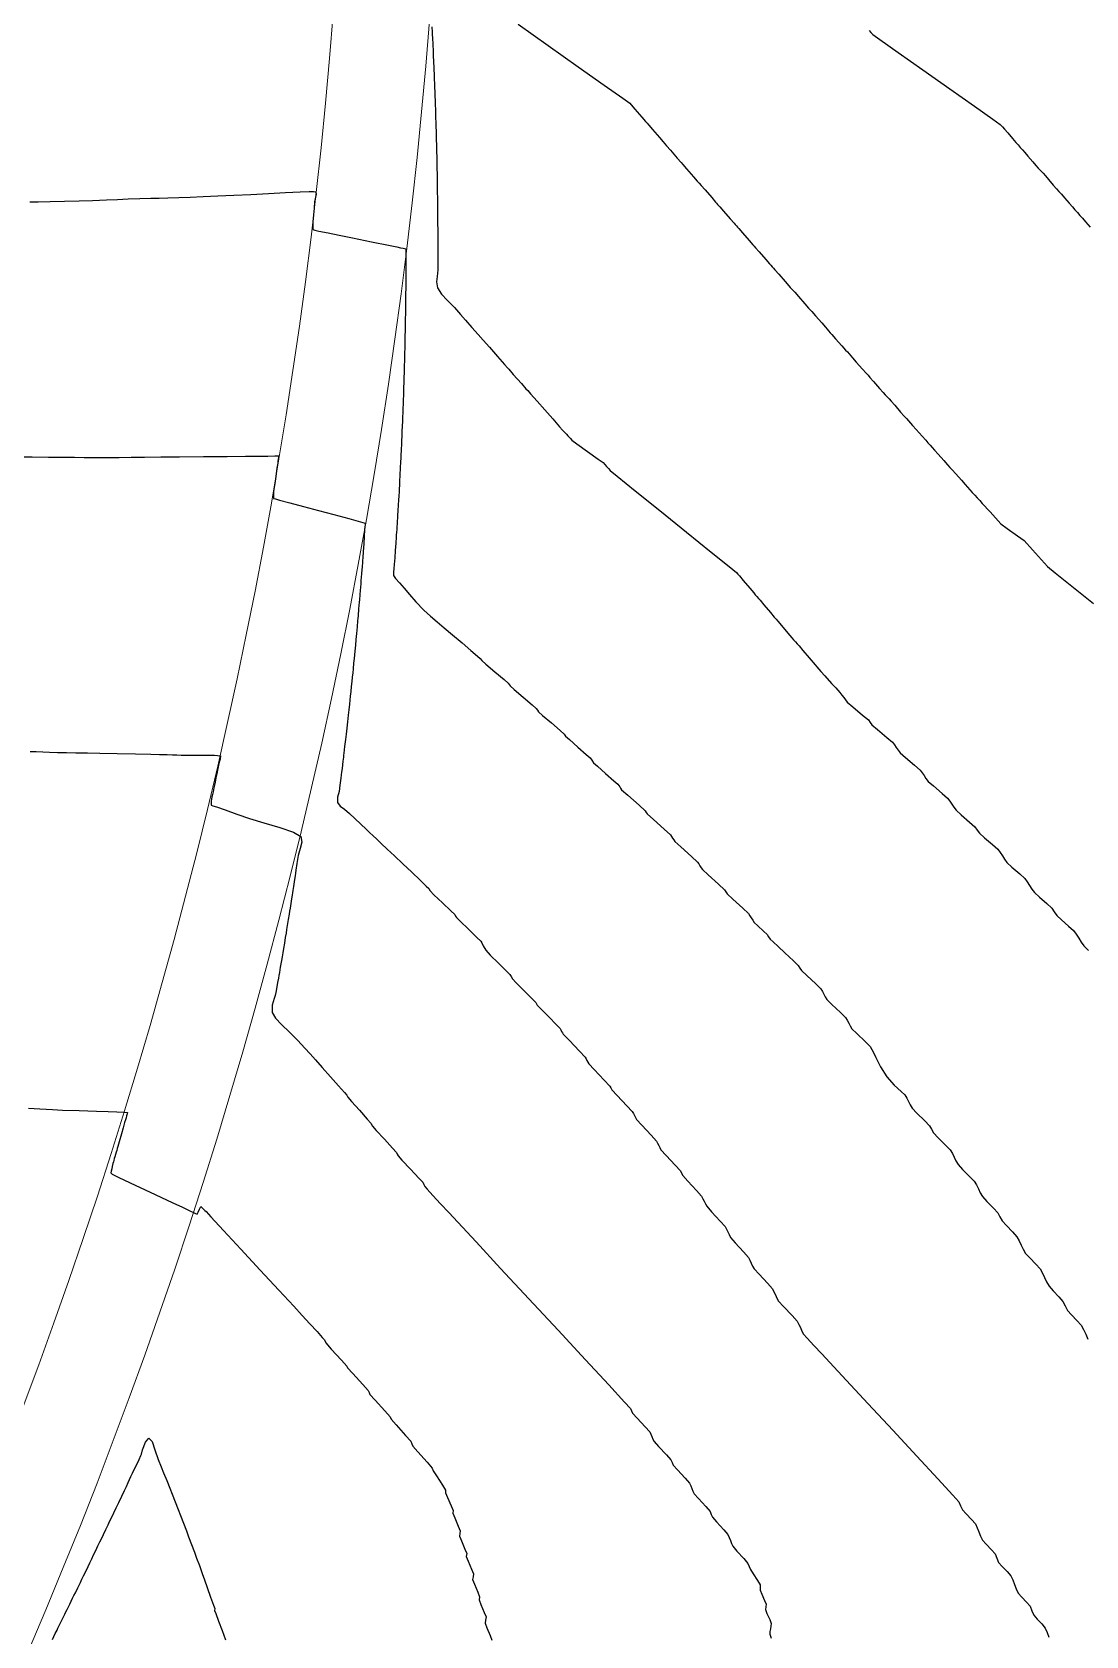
# Model space of a CAD drawing. Header units: millimetres. Extents: x 340454 to 342791, y 6993867 to 6995092.
# Drawn here: x 341738.45 to 341771.26, y 6994492.7 to 6994542.59 of the extents above; entities that cross this region are included whole.
import ezdxf

# ---------------------------------------------------------------- set-up
doc = ezdxf.new("R2010")
doc.units = ezdxf.units.MM
doc.header["$LTSCALE"] = 10
for name, color, linetype in [('T-HM-CURVA_INTERMEDIARIA', 45, 'Continuous'), ('T-HM-CURVA_MESTRA', 20, 'Continuous'), ('URB-Calçadas', 2, 'Continuous'), ('URB-Quadras', 3, 'Continuous')]:
    doc.layers.add(name, color=color, linetype=linetype)

msp = doc.modelspace()

# ---------------------------------------------------------------- linework, layer by layer
at = {"layer": 'T-HM-CURVA_INTERMEDIARIA', "color": 45, "linetype": 'Continuous', "lineweight": -3, "flags": 128}
for points, elevation in [([(341750.898, 6994542.755), (341750.907, 6994542.584), (341750.911, 6994542.505), (341750.916, 6994542.407), (341750.926, 6994542.206), (341750.936, 6994541.995), (341750.939, 6994541.924), (341750.943, 6994541.853), (341750.951, 6994541.674), (341750.959, 6994541.482), (341750.963, 6994541.391), (341750.967, 6994541.3), (341750.973, 6994541.14), (341750.98, 6994540.966), (341750.985, 6994540.856), (341750.989, 6994540.746), (341750.994, 6994540.605), (341751, 6994540.447), (341751.004, 6994540.319), (341751.008, 6994540.191), (341751.013, 6994540.061), (341751.017, 6994539.926), (341751.022, 6994539.774), (341751.026, 6994539.637), (341751.029, 6994539.52), (341751.032, 6994539.403), (341751.037, 6994539.236), (341751.041, 6994539.082), (341751.043, 6994538.98), (341751.045, 6994538.879), (341751.05, 6994538.698), (341751.053, 6994538.527), (341751.055, 6994538.44), (341751.057, 6994538.352), (341751.06, 6994538.158), (341751.064, 6994537.972), (341751.065, 6994537.899), (341751.066, 6994537.825), (341751.069, 6994537.617), (341751.072, 6994537.417), (341751.072, 6994537.356), (341751.073, 6994537.296), (341751.074, 6994537.177), (341751.076, 6994536.975), (341751.077, 6994536.861), (341751.078, 6994536.766), (341751.079, 6994536.643), (341751.08, 6994536.425), (341751.081, 6994536.306), (341751.081, 6994536.235), (341751.081, 6994536.154), (341751.082, 6994535.97), (341751.082, 6994535.75), (341751.082, 6994535.565), (341751.081, 6994535.4), (341751.081, 6994535.194), (341751.061, 6994534.988), (341751.042, 6994534.823), (341751.077, 6994534.638), (341751.196, 6994534.442), (341751.377, 6994534.255), (341751.599, 6994534.025), (341751.792, 6994533.804), (341751.95, 6994533.624), (341752.148, 6994533.401), (341752.342, 6994533.18), (341752.496, 6994533.004), (341752.691, 6994532.784), (341752.944, 6994532.497), (341753.16, 6994532.252), (341753.254, 6994532.146), (341753.297, 6994532.099), (341753.435, 6994531.942), (341753.689, 6994531.655), (341753.828, 6994531.497), (341753.882, 6994531.437), (341753.97, 6994531.338), (341754.172, 6994531.11), (341754.413, 6994530.838), (341754.661, 6994530.557), (341754.877, 6994530.315), (341754.97, 6994530.21), (341755.008, 6994530.167), (341755.047, 6994530.124), (341755.087, 6994530.08), (341755.128, 6994530.035), (341755.17, 6994529.989), (341755.212, 6994529.942), (341755.256, 6994529.894), (341755.409, 6994529.785), (341755.742, 6994529.547), (341756.076, 6994529.309), (341756.23, 6994529.198), (341756.283, 6994529.138), (341756.338, 6994529.077), (341756.394, 6994529.015), (341756.452, 6994528.951), (341756.67, 6994528.775), (341757.23, 6994528.323), (341757.994, 6994527.706), (341758.827, 6994527.033), (341759.593, 6994526.415), (341760.155, 6994525.96), (341760.378, 6994525.779), (341760.425, 6994525.727), (341760.471, 6994525.673), (341760.59, 6994525.532), (341760.796, 6994525.286), (341760.916, 6994525.142), (341760.964, 6994525.086), (341761.014, 6994525.031), (341761.063, 6994524.974), (341761.114, 6994524.916), (341761.233, 6994524.775), (341761.437, 6994524.532), (341761.558, 6994524.389), (341761.611, 6994524.329), (341761.663, 6994524.269), (341761.782, 6994524.129), (341761.983, 6994523.891), (341762.103, 6994523.749), (341762.159, 6994523.685), (341762.215, 6994523.622), (341762.271, 6994523.558), (341762.328, 6994523.493), (341762.447, 6994523.353), (341762.647, 6994523.119), (341762.767, 6994522.977), (341762.827, 6994522.909), (341762.887, 6994522.841), (341762.947, 6994522.772), (341763.009, 6994522.702), (341763.134, 6994522.562), (341763.342, 6994522.33), (341763.469, 6994522.187), (341763.534, 6994522.114), (341763.597, 6994522.041), (341763.661, 6994521.966), (341763.72, 6994521.894), (341763.772, 6994521.82), (341763.826, 6994521.748), (341764.003, 6994521.598), (341764.307, 6994521.345), (341764.486, 6994521.192), (341764.542, 6994521.115), (341764.597, 6994521.038), (341764.769, 6994520.89), (341765.062, 6994520.646), (341765.237, 6994520.496), (341765.297, 6994520.416), (341765.353, 6994520.333), (341765.41, 6994520.249), (341765.472, 6994520.167), (341765.641, 6994520.021), (341765.923, 6994519.783), (341766.095, 6994519.634), (341766.159, 6994519.549), (341766.218, 6994519.459), (341766.279, 6994519.369), (341766.344, 6994519.282), (341766.51, 6994519.137), (341766.782, 6994518.906), (341766.951, 6994518.758), (341767.018, 6994518.667), (341767.081, 6994518.572), (341767.145, 6994518.475), (341767.214, 6994518.382), (341767.377, 6994518.238), (341767.639, 6994518.014), (341767.804, 6994517.867), (341767.873, 6994517.768), (341767.942, 6994517.669), (341768.101, 6994517.528), (341768.352, 6994517.313), (341768.513, 6994517.168), (341768.587, 6994517.067), (341768.656, 6994516.962), (341768.725, 6994516.856), (341768.801, 6994516.752), (341768.956, 6994516.612), (341769.197, 6994516.404), (341769.355, 6994516.26), (341769.433, 6994516.154), (341769.505, 6994516.043), (341769.577, 6994515.93), (341769.657, 6994515.821), (341769.81, 6994515.681), (341770.04, 6994515.482), (341770.195, 6994515.339), (341770.274, 6994515.224), (341770.352, 6994515.109), (341770.501, 6994514.971), (341770.72, 6994514.781), (341770.872, 6994514.64), (341770.956, 6994514.525), (341771.033, 6994514.402), (341771.11, 6994514.28), (341771.197, 6994514.161), (341771.343, 6994514.024)], 701), ([(341753.581, 6994542.831), (341754.517, 6994542.171), (341755.45, 6994541.512), (341756.264, 6994540.939), (341756.839, 6994540.534), (341757.059, 6994540.379), (341757.103, 6994540.33), (341757.22, 6994540.193), (341757.435, 6994539.943), (341757.553, 6994539.806), (341757.601, 6994539.752), (341757.65, 6994539.697), (341757.768, 6994539.561), (341757.982, 6994539.312), (341758.1, 6994539.175), (341758.153, 6994539.116), (341758.207, 6994539.055), (341758.324, 6994538.919), (341758.537, 6994538.672), (341758.655, 6994538.535), (341758.714, 6994538.47), (341758.83, 6994538.336), (341759.041, 6994538.092), (341759.158, 6994537.956), (341759.22, 6994537.887), (341759.284, 6994537.816), (341759.401, 6994537.681), (341759.61, 6994537.439), (341759.727, 6994537.304), (341759.761, 6994537.266), (341759.795, 6994537.228), (341759.83, 6994537.19), (341759.865, 6994537.151), (341759.981, 6994537.017), (341760.189, 6994536.777), (341760.306, 6994536.643), (341760.343, 6994536.602), (341760.38, 6994536.56), (341760.417, 6994536.519), (341760.455, 6994536.477), (341760.571, 6994536.343), (341760.777, 6994536.106), (341760.894, 6994535.971), (341760.934, 6994535.927), (341760.974, 6994535.882), (341761.089, 6994535.75), (341761.293, 6994535.517), (341761.409, 6994535.383), (341761.451, 6994535.336), (341761.493, 6994535.29), (341761.536, 6994535.242), (341761.579, 6994535.194), (341761.694, 6994535.062), (341761.896, 6994534.831), (341762.012, 6994534.698), (341762.057, 6994534.648), (341762.103, 6994534.597), (341762.149, 6994534.547), (341762.195, 6994534.495), (341762.31, 6994534.364), (341762.51, 6994534.135), (341762.626, 6994534.002), (341762.674, 6994533.948), (341762.723, 6994533.895), (341762.837, 6994533.764), (341763.033, 6994533.54), (341763.148, 6994533.409), (341763.199, 6994533.352), (341763.25, 6994533.296), (341763.302, 6994533.239), (341763.354, 6994533.181), (341763.468, 6994533.051), (341763.662, 6994532.83), (341763.777, 6994532.698), (341763.832, 6994532.638), (341763.886, 6994532.578), (341763.941, 6994532.517), (341763.997, 6994532.455), (341764.111, 6994532.326), (341764.302, 6994532.108), (341764.417, 6994531.977), (341764.475, 6994531.913), (341764.533, 6994531.849), (341764.646, 6994531.72), (341764.834, 6994531.507), (341764.948, 6994531.377), (341765.009, 6994531.31), (341765.069, 6994531.244), (341765.13, 6994531.176), (341765.192, 6994531.107), (341765.305, 6994530.979), (341765.49, 6994530.77), (341765.604, 6994530.64), (341765.668, 6994530.569), (341765.733, 6994530.498), (341765.798, 6994530.427), (341765.863, 6994530.354), (341765.976, 6994530.226), (341766.157, 6994530.021), (341766.272, 6994529.891), (341766.34, 6994529.816), (341766.408, 6994529.741), (341766.477, 6994529.665), (341766.547, 6994529.588), (341766.66, 6994529.46), (341766.837, 6994529.259), (341766.952, 6994529.129), (341767.024, 6994529.05), (341767.096, 6994528.97), (341767.208, 6994528.844), (341767.382, 6994528.648), (341767.496, 6994528.52), (341767.57, 6994528.437), (341767.645, 6994528.355), (341767.721, 6994528.272), (341767.798, 6994528.187), (341767.875, 6994528.102), (341767.953, 6994528.015), (341768.032, 6994527.929), (341768.112, 6994527.84), (341768.192, 6994527.752), (341768.274, 6994527.661), (341768.356, 6994527.571), (341768.44, 6994527.478), (341768.522, 6994527.383), (341768.61, 6994527.291), (341768.81, 6994527.146), (341769.128, 6994526.924), (341769.332, 6994526.775), (341769.423, 6994526.679), (341769.509, 6994526.578), (341769.599, 6994526.479), (341769.69, 6994526.377), (341769.782, 6994526.276), (341769.875, 6994526.172), (341769.967, 6994526.066), (341770.065, 6994525.962), (341770.297, 6994525.771), (341770.82, 6994525.349), (341771.489, 6994524.812)], 702), ([(341764.509, 6994542.638), (341764.563, 6994542.577), (341764.62, 6994542.518), (341764.846, 6994542.358), (341765.411, 6994541.959), (341766.18, 6994541.418), (341767.018, 6994540.828), (341767.789, 6994540.285), (341768.357, 6994539.883), (341768.589, 6994539.718), (341768.658, 6994539.644), (341768.724, 6994539.567), (341768.823, 6994539.453), (341768.974, 6994539.275), (341769.074, 6994539.16), (341769.144, 6994539.082), (341769.214, 6994539.004), (341769.285, 6994538.926), (341769.356, 6994538.846), (341769.454, 6994538.732), (341769.603, 6994538.558), (341769.703, 6994538.442), (341769.776, 6994538.361), (341769.849, 6994538.28), (341769.923, 6994538.198), (341769.998, 6994538.114), (341770.096, 6994538), (341770.242, 6994537.831), (341770.342, 6994537.715), (341770.418, 6994537.63), (341770.495, 6994537.545), (341770.593, 6994537.432), (341770.735, 6994537.266), (341770.835, 6994537.152), (341770.913, 6994537.064), (341770.992, 6994536.977), (341771.071, 6994536.889), (341771.151, 6994536.799), (341771.249, 6994536.686), (341771.388, 6994536.525)], 703), ([(341737.934, 6994529.374), (341738.457, 6994529.372), (341738.971, 6994529.369), (341739.399, 6994529.366), (341739.778, 6994529.363), (341740.073, 6994529.36), (341740.369, 6994529.358), (341740.748, 6994529.358), (341741.161, 6994529.36), (341741.543, 6994529.364), (341741.955, 6994529.369), (341742.458, 6994529.374), (341743.044, 6994529.379), (341743.786, 6994529.385), (341744.523, 6994529.391), (341745.096, 6994529.396), (341745.344, 6994529.398), (341745.456, 6994529.398), (341745.543, 6994529.398), (341745.603, 6994529.397), (341745.663, 6994529.397), (341745.792, 6994529.4), (341746.012, 6994529.405), (341746.132, 6994529.403), (341746.128, 6994529.356), (341746.118, 6994529.302), (341746.109, 6994529.242), (341746.1, 6994529.176), (341746.077, 6994529.019), (341746.041, 6994528.769), (341746.009, 6994528.551), (341745.992, 6994528.438), (341745.982, 6994528.365), (341745.974, 6994528.296), (341745.969, 6994528.234), (341745.966, 6994528.18), (341745.966, 6994528.129), (341745.974, 6994528.08), (341746.028, 6994528.066), (341746.155, 6994528.032), (341746.476, 6994527.947), (341746.907, 6994527.832), (341747.367, 6994527.709), (341747.843, 6994527.581), (341748.313, 6994527.456), (341748.673, 6994527.358), (341748.82, 6994527.314), (341748.82, 6994527.257), (341748.812, 6994527.194), (341748.806, 6994527.102), (341748.793, 6994526.906), (341748.777, 6994526.671), (341748.76, 6994526.433), (341748.746, 6994526.234), (341748.739, 6994526.147), (341748.735, 6994526.087), (341748.726, 6994525.966), (341748.709, 6994525.746), (341748.7, 6994525.623), (341748.693, 6994525.536), (341748.684, 6994525.422), (341748.667, 6994525.217), (341748.658, 6994525.098), (341748.653, 6994525.042), (341748.649, 6994524.985), (341748.643, 6994524.924), (341748.638, 6994524.859), (341748.62, 6994524.652), (341748.602, 6994524.435), (341748.595, 6994524.356), (341748.588, 6994524.276), (341748.571, 6994524.086), (341748.553, 6994523.884), (341748.544, 6994523.788), (341748.535, 6994523.692), (341748.519, 6994523.521), (341748.502, 6994523.334), (341748.491, 6994523.221), (341748.48, 6994523.108), (341748.465, 6994522.955), (341748.448, 6994522.784), (341748.435, 6994522.653), (341748.421, 6994522.521), (341748.408, 6994522.384), (341748.392, 6994522.234), (341748.375, 6994522.073), (341748.36, 6994521.934), (341748.347, 6994521.809), (341748.334, 6994521.684), (341748.314, 6994521.505), (341748.297, 6994521.344), (341748.285, 6994521.239), (341748.273, 6994521.134), (341748.251, 6994520.935), (341748.23, 6994520.753), (341748.22, 6994520.668), (341748.211, 6994520.584), (341748.185, 6994520.365), (341748.16, 6994520.159), (341748.153, 6994520.097), (341748.146, 6994520.034), (341748.13, 6994519.905), (341748.103, 6994519.685), (341748.088, 6994519.564), (341748.078, 6994519.485), (341748.065, 6994519.38), (341748.038, 6994519.165), (341748.012, 6994518.965), (341747.965, 6994518.785), (341747.967, 6994518.623), (341748.047, 6994518.512), (341748.176, 6994518.412), (341748.331, 6994518.286), (341748.505, 6994518.124), (341748.686, 6994517.952), (341748.851, 6994517.797), (341748.97, 6994517.683), (341749.065, 6994517.593), (341749.184, 6994517.48), (341749.323, 6994517.35), (341749.511, 6994517.173), (341749.739, 6994516.96), (341749.997, 6994516.716), (341750.274, 6994516.452), (341750.533, 6994516.204), (341750.726, 6994516.019), (341750.804, 6994515.944), (341750.843, 6994515.873), (341750.965, 6994515.756), (341751.23, 6994515.503), (341751.494, 6994515.25), (341751.615, 6994515.135), (341751.64, 6994515.089), (341751.665, 6994515.044), (341751.783, 6994514.929), (341752.042, 6994514.679), (341752.301, 6994514.428), (341752.42, 6994514.313), (341752.45, 6994514.257), (341752.494, 6994514.167), (341752.577, 6994514.026), (341752.717, 6994513.878), (341752.971, 6994513.626), (341753.216, 6994513.386), (341753.328, 6994513.277), (341753.366, 6994513.207), (341753.404, 6994513.136), (341753.52, 6994513.019), (341753.77, 6994512.767), (341754.02, 6994512.515), (341754.137, 6994512.397), (341754.181, 6994512.316), (341754.293, 6994512.201), (341754.535, 6994511.956), (341754.777, 6994511.711), (341754.891, 6994511.595), (341754.916, 6994511.55), (341754.939, 6994511.504), (341754.963, 6994511.458), (341754.989, 6994511.412), (341755.168, 6994511.226), (341755.494, 6994510.89), (341755.674, 6994510.702), (341755.702, 6994510.652), (341755.728, 6994510.6), (341755.755, 6994510.548), (341755.783, 6994510.497), (341755.956, 6994510.314), (341756.267, 6994509.986), (341756.441, 6994509.801), (341756.471, 6994509.744), (341756.501, 6994509.687), (341756.668, 6994509.508), (341756.969, 6994509.189), (341757.139, 6994509.008), (341757.172, 6994508.948), (341757.203, 6994508.886), (341757.234, 6994508.823), (341757.268, 6994508.761), (341757.432, 6994508.584), (341757.724, 6994508.271), (341757.889, 6994508.092), (341757.925, 6994508.026), (341757.959, 6994507.958), (341757.993, 6994507.889), (341758.029, 6994507.822), (341758.19, 6994507.646), (341758.473, 6994507.34), (341758.635, 6994507.162), (341758.672, 6994507.09), (341758.709, 6994507.017), (341758.866, 6994506.845), (341759.139, 6994506.549), (341759.296, 6994506.374), (341759.337, 6994506.298), (341759.375, 6994506.22), (341759.413, 6994506.141), (341759.455, 6994506.063), (341759.607, 6994505.892), (341759.872, 6994505.604), (341760.026, 6994505.43), (341760.07, 6994505.349), (341760.11, 6994505.265), (341760.15, 6994505.18), (341760.195, 6994505.096), (341760.344, 6994504.927), (341760.599, 6994504.646), (341760.75, 6994504.474), (341760.797, 6994504.387), (341760.839, 6994504.297), (341760.881, 6994504.205), (341760.929, 6994504.116), (341761.083, 6994503.946), (341761.343, 6994503.667), (341761.499, 6994503.493), (341761.548, 6994503.4), (341761.593, 6994503.304), (341761.637, 6994503.206), (341761.688, 6994503.111), (341761.846, 6994502.94), (341762.111, 6994502.663), (341762.271, 6994502.489), (341762.323, 6994502.39), (341762.37, 6994502.287), (341762.417, 6994502.183), (341762.471, 6994502.081), (341762.578, 6994501.958), (341762.785, 6994501.737), (341763.034, 6994501.472), (341763.287, 6994501.199), (341763.799, 6994500.649), (341764.481, 6994499.917), (341765.243, 6994499.098), (341765.996, 6994498.288), (341766.65, 6994497.583), (341767.116, 6994497.078), (341767.304, 6994496.868), (341767.358, 6994496.745), (341767.411, 6994496.622), (341767.528, 6994496.492), (341767.699, 6994496.317), (341767.817, 6994496.184), (341767.877, 6994496.062), (341767.926, 6994495.932), (341767.975, 6994495.802), (341768.037, 6994495.676), (341768.15, 6994495.547), (341768.314, 6994495.379), (341768.429, 6994495.247), (341768.485, 6994495.117), (341768.541, 6994494.986), (341768.652, 6994494.858), (341768.81, 6994494.697), (341768.922, 6994494.567), (341768.984, 6994494.438), (341769.035, 6994494.3), (341769.086, 6994494.162), (341769.149, 6994494.029), (341769.258, 6994493.902), (341769.408, 6994493.748), (341769.518, 6994493.619), (341769.576, 6994493.481), (341769.633, 6994493.342), (341769.739, 6994493.218), (341769.883, 6994493.071), (341769.99, 6994492.943), (341770.055, 6994492.806), (341770.107, 6994492.661)], 699), ([(341738.398, 6994520.214), (341738.585, 6994520.207), (341738.794, 6994520.199), (341738.996, 6994520.191), (341739.246, 6994520.184), (341739.528, 6994520.177), (341739.822, 6994520.172), (341740.185, 6994520.166), (341740.56, 6994520.158), (341741.099, 6994520.148), (341741.674, 6994520.136), (341742.156, 6994520.126), (341742.418, 6994520.12), (341742.656, 6994520.113), (341742.828, 6994520.107), (341742.96, 6994520.102), (341743.093, 6994520.098), (341743.322, 6994520.098), (341743.733, 6994520.098), (341744.131, 6994520.093), (341744.319, 6994520.079), (341744.308, 6994519.973), (341744.278, 6994519.879), (341744.259, 6994519.784), (341744.237, 6994519.681), (341744.203, 6994519.518), (341744.176, 6994519.387), (341744.149, 6994519.256), (341744.111, 6994519.077), (341744.087, 6994518.96), (341744.069, 6994518.875), (341744.055, 6994518.795), (341744.044, 6994518.727), (341744.034, 6994518.66), (341744.03, 6994518.608), (341744.031, 6994518.545), (341744.086, 6994518.524), (341744.194, 6994518.487), (341744.466, 6994518.392), (341744.833, 6994518.265), (341745.222, 6994518.129), (341745.67, 6994517.991), (341746.17, 6994517.846), (341746.595, 6994517.702), (341746.819, 6994517.564), (341746.852, 6994517.387), (341746.795, 6994517.195), (341746.734, 6994516.973), (341746.698, 6994516.726), (341746.667, 6994516.52), (341746.654, 6994516.428), (341746.64, 6994516.342), (341746.623, 6994516.224), (341746.59, 6994516.01), (341746.571, 6994515.883), (341746.56, 6994515.817), (341746.55, 6994515.751), (341746.519, 6994515.553), (341746.486, 6994515.338), (341746.471, 6994515.246), (341746.456, 6994515.155), (341746.429, 6994514.986), (341746.398, 6994514.794), (341746.379, 6994514.674), (341746.359, 6994514.554), (341746.337, 6994514.419), (341746.309, 6994514.249), (341746.28, 6994514.081), (341746.257, 6994513.946), (341746.237, 6994513.826), (341746.217, 6994513.705), (341746.182, 6994513.504), (341746.152, 6994513.332), (341746.137, 6994513.247), (341746.123, 6994513.162), (341746.099, 6994513.029), (341746.062, 6994512.822), (341746.042, 6994512.708), (341746.026, 6994512.618), (341745.987, 6994512.522), (341745.928, 6994512.315), (341745.93, 6994512.088), (341746.032, 6994511.918), (341746.223, 6994511.717), (341746.467, 6994511.484), (341746.726, 6994511.22), (341746.941, 6994510.985), (341747.108, 6994510.802), (341747.275, 6994510.619), (341747.488, 6994510.382), (341747.747, 6994510.089), (341747.992, 6994509.812), (341748.175, 6994509.603), (341748.249, 6994509.519), (341748.282, 6994509.454), (341748.395, 6994509.326), (341748.642, 6994509.05), (341748.889, 6994508.774), (341749.004, 6994508.644), (341749.048, 6994508.556), (341749.167, 6994508.425), (341749.423, 6994508.146), (341749.677, 6994507.868), (341749.794, 6994507.741), (341749.821, 6994507.686), (341749.849, 6994507.63), (341749.969, 6994507.501), (341750.232, 6994507.221), (341750.495, 6994506.94), (341750.616, 6994506.81), (341750.649, 6994506.743), (341750.682, 6994506.675), (341750.754, 6994506.596), (341750.933, 6994506.403), (341751.172, 6994506.143), (341751.428, 6994505.867), (341751.709, 6994505.564), (341752.274, 6994504.956), (341753.039, 6994504.132), (341753.918, 6994503.185), (341754.828, 6994502.204), (341755.685, 6994501.281), (341756.403, 6994500.507), (341756.898, 6994499.972), (341757.085, 6994499.768), (341757.116, 6994499.697), (341757.147, 6994499.626), (341757.291, 6994499.47), (341757.542, 6994499.202), (341757.686, 6994499.045), (341757.72, 6994498.971), (341757.751, 6994498.896), (341757.781, 6994498.82), (341757.816, 6994498.745), (341757.956, 6994498.59), (341758.2, 6994498.328), (341758.342, 6994498.171), (341758.375, 6994498.092), (341758.409, 6994498.013), (341758.546, 6994497.861), (341758.782, 6994497.605), (341758.92, 6994497.451), (341758.957, 6994497.37), (341758.99, 6994497.287), (341759.023, 6994497.202), (341759.06, 6994497.12), (341759.194, 6994496.969), (341759.424, 6994496.719), (341759.559, 6994496.566), (341759.595, 6994496.479), (341759.631, 6994496.392), (341759.762, 6994496.243), (341759.984, 6994496), (341760.116, 6994495.85), (341760.156, 6994495.761), (341760.191, 6994495.67), (341760.225, 6994495.577), (341760.266, 6994495.487), (341760.394, 6994495.339), (341760.609, 6994495.102), (341760.738, 6994494.953), (341760.778, 6994494.859), (341760.815, 6994494.763), (341760.902, 6994494.627), (341761.039, 6994494.418), (341761.116, 6994494.29), (341761.119, 6994494.204), (341761.121, 6994494.117), (341761.171, 6994493.996), (341761.257, 6994493.804), (341761.306, 6994493.684), (341761.294, 6994493.601), (341761.282, 6994493.518), (341761.33, 6994493.399), (341761.415, 6994493.209), (341761.463, 6994493.089), (341761.455, 6994493.005), (341761.439, 6994492.92), (341761.423, 6994492.835), (341761.415, 6994492.751), (341761.462, 6994492.632)], 698), ([(341738.349, 6994509.111), (341738.524, 6994509.101), (341738.692, 6994509.091), (341738.892, 6994509.08), (341739.091, 6994509.069), (341739.399, 6994509.057), (341739.923, 6994509.039), (341740.464, 6994509.021), (341740.822, 6994509.008), (341741.097, 6994508.999), (341741.326, 6994508.992), (341741.426, 6994508.985), (341741.415, 6994508.935), (341741.396, 6994508.88), (341741.379, 6994508.818), (341741.36, 6994508.751), (341741.337, 6994508.669), (341741.29, 6994508.506), (341741.238, 6994508.321), (341741.164, 6994508.064), (341741.123, 6994507.924), (341741.104, 6994507.858), (341741.089, 6994507.803), (341741.073, 6994507.748), (341741.051, 6994507.673), (341741.029, 6994507.597), (341741.014, 6994507.544), (341740.999, 6994507.491), (341740.986, 6994507.444), (341740.972, 6994507.392), (341740.95, 6994507.305), (341740.933, 6994507.231), (341740.918, 6994507.158), (341740.911, 6994507.099), (341740.944, 6994507.058), (341741.154, 6994506.959), (341741.661, 6994506.723), (341742.282, 6994506.433), (341742.836, 6994506.174), (341743.141, 6994506.031), (341743.347, 6994505.933), (341743.52, 6994505.851), (341743.594, 6994505.817), (341743.622, 6994505.881), (341743.665, 6994505.971), (341743.707, 6994506.058), (341743.749, 6994506.017), (341743.791, 6994505.976), (341743.833, 6994505.935), (341743.873, 6994505.896), (341744.023, 6994505.734), (341744.414, 6994505.313), (341744.956, 6994504.73), (341745.56, 6994504.078), (341746.139, 6994503.454), (341746.604, 6994502.952), (341746.867, 6994502.667), (341747.104, 6994502.408), (341747.324, 6994502.164), (341747.488, 6994501.981), (341747.556, 6994501.905), (341747.595, 6994501.814), (341747.768, 6994501.623), (341748.083, 6994501.28), (341748.254, 6994501.094), (341748.277, 6994501.041), (341748.444, 6994500.857), (341748.752, 6994500.519), (341748.919, 6994500.335), (341748.945, 6994500.273), (341748.971, 6994500.211), (341749.135, 6994500.029), (341749.436, 6994499.695), (341749.6, 6994499.512), (341749.63, 6994499.442), (341749.789, 6994499.263), (341750.082, 6994498.936), (341750.242, 6994498.756), (341750.275, 6994498.678), (341750.307, 6994498.599), (341750.464, 6994498.422), (341750.75, 6994498.099), (341750.907, 6994497.921), (341750.942, 6994497.834), (341751.043, 6994497.675), (341751.226, 6994497.389), (341751.325, 6994497.231), (341751.327, 6994497.149), (341751.389, 6994497.004), (341751.502, 6994496.742), (341751.563, 6994496.597), (341751.551, 6994496.516), (341751.611, 6994496.373), (341751.722, 6994496.114), (341751.782, 6994495.97), (341751.77, 6994495.885), (341751.758, 6994495.801), (341751.817, 6994495.658), (341751.925, 6994495.401), (341751.984, 6994495.257), (341751.972, 6994495.169), (341752.029, 6994495.028), (341752.136, 6994494.773), (341752.194, 6994494.631), (341752.181, 6994494.54), (341752.167, 6994494.448), (341752.224, 6994494.308), (341752.328, 6994494.055), (341752.385, 6994493.914), (341752.371, 6994493.819), (341752.427, 6994493.679), (341752.53, 6994493.429), (341752.585, 6994493.289), (341752.571, 6994493.191), (341752.557, 6994493.093), (341752.611, 6994492.954), (341752.712, 6994492.706), (341752.766, 6994492.566)], 697), ([(341739.089, 6994492.589), (341739.178, 6994492.769), (341739.232, 6994492.877), (341739.262, 6994492.94), (341739.293, 6994493.002), (341739.382, 6994493.183), (341739.475, 6994493.372), (341739.511, 6994493.446), (341739.548, 6994493.521), (341739.63, 6994493.689), (341739.717, 6994493.867), (341739.76, 6994493.954), (341739.803, 6994494.042), (341739.878, 6994494.196), (341739.959, 6994494.363), (341740.008, 6994494.464), (341740.057, 6994494.565), (341740.125, 6994494.705), (341740.2, 6994494.859), (341740.256, 6994494.975), (341740.312, 6994495.091), (341740.371, 6994495.215), (341740.439, 6994495.356), (341740.507, 6994495.496), (341740.566, 6994495.62), (341740.622, 6994495.737), (341740.678, 6994495.854), (341740.753, 6994496.01), (341740.821, 6994496.151), (341740.868, 6994496.252), (341740.916, 6994496.352), (341740.999, 6994496.526), (341741.075, 6994496.686), (341741.114, 6994496.768), (341741.154, 6994496.851), (341741.244, 6994497.043), (341741.33, 6994497.223), (341741.36, 6994497.287), (341741.39, 6994497.35), (341741.444, 6994497.465), (341741.534, 6994497.656), (341741.584, 6994497.763), (341741.625, 6994497.85), (341741.683, 6994497.973), (341741.784, 6994498.189), (341741.839, 6994498.306), (341741.86, 6994498.351), (341741.897, 6994498.483), (341741.984, 6994498.724), (341742.094, 6994498.852), (341742.189, 6994498.744), (341742.273, 6994498.491), (341742.376, 6994498.19), (341742.474, 6994497.955), (341742.551, 6994497.768), (341742.646, 6994497.532), (341742.741, 6994497.294), (341742.816, 6994497.103), (341742.909, 6994496.865), (341743.002, 6994496.631), (341743.076, 6994496.445), (341743.167, 6994496.209), (341743.258, 6994495.97), (341743.329, 6994495.776), (341743.418, 6994495.537), (341743.507, 6994495.303), (341743.578, 6994495.117), (341743.666, 6994494.883), (341743.752, 6994494.642), (341743.82, 6994494.445), (341743.905, 6994494.205), (341744.012, 6994493.907), (341744.103, 6994493.659), (341744.142, 6994493.552), (341744.133, 6994493.492), (341744.172, 6994493.39), (341744.263, 6994493.152), (341744.37, 6994492.868), (341744.473, 6994492.577)], 696)]:
    msp.add_lwpolyline(points, dxfattribs=dict(at, elevation=elevation))
at = {"layer": 'T-HM-CURVA_MESTRA', "color": 20, "linetype": 'Continuous', "lineweight": -3, "elevation": 700, "flags": 128}
msp.add_lwpolyline([(341738.384, 6994537.306), (341738.646, 6994537.313), (341739.021, 6994537.322), (341739.461, 6994537.331), (341739.917, 6994537.342), (341740.341, 6994537.354), (341740.771, 6994537.37), (341741.119, 6994537.384), (341741.447, 6994537.398), (341741.811, 6994537.412), (341742.151, 6994537.422), (341742.416, 6994537.428), (341742.68, 6994537.434), (341743.02, 6994537.444), (341743.374, 6994537.457), (341743.784, 6994537.474), (341744.242, 6994537.493), (341744.738, 6994537.514), (341745.263, 6994537.536), (341745.811, 6994537.564), (341746.342, 6994537.598), (341746.801, 6994537.625), (341747.078, 6994537.635), (341747.215, 6994537.632), (341747.266, 6994537.623), (341747.278, 6994537.616), (341747.291, 6994537.596), (341747.3, 6994537.546), (341747.282, 6994537.453), (341747.25, 6994537.305), (341747.233, 6994537.117), (341747.213, 6994536.9), (341747.203, 6994536.79), (341747.195, 6994536.698), (341747.191, 6994536.643), (341747.189, 6994536.573), (341747.19, 6994536.505), (341747.198, 6994536.45), (341747.258, 6994536.426), (341747.383, 6994536.401), (341747.672, 6994536.343), (341748.018, 6994536.274), (341748.432, 6994536.189), (341749.018, 6994536.068), (341749.551, 6994535.959), (341749.805, 6994535.906), (341749.921, 6994535.882), (341750.004, 6994535.865), (341750.089, 6994535.848), (341750.091, 6994535.765), (341750.09, 6994535.576), (341750.088, 6994535.349), (341750.087, 6994535.117), (341750.086, 6994534.916), (341750.086, 6994534.827), (341750.085, 6994534.766), (341750.084, 6994534.646), (341750.082, 6994534.428), (341750.081, 6994534.304), (341750.08, 6994534.213), (341750.078, 6994534.1), (341750.075, 6994533.898), (341750.074, 6994533.78), (341750.073, 6994533.72), (341750.072, 6994533.659), (341750.068, 6994533.461), (341750.064, 6994533.254), (341750.063, 6994533.18), (341750.062, 6994533.106), (341750.058, 6994532.921), (341750.053, 6994532.728), (341750.051, 6994532.64), (341750.049, 6994532.553), (341750.045, 6994532.382), (341750.04, 6994532.201), (341750.037, 6994532.1), (341750.034, 6994531.999), (341750.03, 6994531.841), (341750.024, 6994531.673), (341750.021, 6994531.559), (341750.017, 6994531.445), (341750.012, 6994531.301), (341750.007, 6994531.144), (341750.002, 6994531.018), (341749.998, 6994530.892), (341749.993, 6994530.756), (341749.987, 6994530.609), (341749.981, 6994530.474), (341749.976, 6994530.338), (341749.969, 6994530.165), (341749.962, 6994530.013), (341749.957, 6994529.899), (341749.952, 6994529.784), (341749.943, 6994529.59), (341749.934, 6994529.414), (341749.93, 6994529.322), (341749.926, 6994529.23), (341749.915, 6994529.019), (341749.904, 6994528.82), (341749.901, 6994528.746), (341749.897, 6994528.677), (341749.893, 6994528.612), (341749.89, 6994528.548), (341749.878, 6994528.332), (341749.866, 6994528.123), (341749.863, 6994528.07), (341749.86, 6994528.018), (341749.852, 6994527.897), (341749.84, 6994527.686), (341749.833, 6994527.569), (341749.828, 6994527.488), (341749.819, 6994527.363), (341749.805, 6994527.138), (341749.797, 6994527.015), (341749.793, 6994526.958), (341749.788, 6994526.877), (341749.775, 6994526.687), (341749.759, 6994526.461), (341749.743, 6994526.234), (341749.728, 6994526.031), (341749.719, 6994525.907), (341749.701, 6994525.794), (341749.702, 6994525.686), (341749.764, 6994525.596), (341749.89, 6994525.456), (341750.041, 6994525.287), (341750.203, 6994525.096), (341750.397, 6994524.87), (341750.648, 6994524.608), (341750.856, 6994524.415), (341751.061, 6994524.242), (341751.284, 6994524.06), (341751.544, 6994523.843), (341751.839, 6994523.591), (341752.115, 6994523.355), (341752.321, 6994523.178), (341752.404, 6994523.107), (341752.45, 6994523.043), (341752.581, 6994522.93), (341752.864, 6994522.688), (341753.147, 6994522.446), (341753.276, 6994522.336), (341753.306, 6994522.293), (341753.337, 6994522.25), (341753.464, 6994522.14), (341753.741, 6994521.901), (341754.019, 6994521.661), (341754.147, 6994521.55), (341754.184, 6994521.497), (341754.222, 6994521.443), (341754.347, 6994521.334), (341754.618, 6994521.097), (341754.889, 6994520.861), (341755.015, 6994520.75), (341755.06, 6994520.687), (341755.181, 6994520.579), (341755.444, 6994520.349), (341755.707, 6994520.118), (341755.83, 6994520.01), (341755.881, 6994519.937), (341755.933, 6994519.862), (341756.052, 6994519.755), (341756.309, 6994519.528), (341756.566, 6994519.301), (341756.687, 6994519.193), (341756.716, 6994519.151), (341756.745, 6994519.108), (341756.774, 6994519.065), (341756.804, 6994519.022), (341756.997, 6994518.849), (341757.347, 6994518.536), (341757.541, 6994518.361), (341757.573, 6994518.314), (341757.606, 6994518.266), (341757.794, 6994518.096), (341758.132, 6994517.792), (341758.322, 6994517.621), (341758.358, 6994517.569), (341758.393, 6994517.516), (341758.428, 6994517.462), (341758.465, 6994517.409), (341758.649, 6994517.241), (341758.979, 6994516.942), (341759.164, 6994516.772), (341759.204, 6994516.715), (341759.242, 6994516.656), (341759.281, 6994516.596), (341759.322, 6994516.537), (341759.502, 6994516.37), (341759.822, 6994516.078), (341760.004, 6994515.909), (341760.047, 6994515.845), (341760.09, 6994515.781), (341760.265, 6994515.618), (341760.574, 6994515.334), (341760.752, 6994515.169), (341760.798, 6994515.101), (341760.842, 6994515.032), (341760.887, 6994514.962), (341760.935, 6994514.892), (341761.042, 6994514.791), (341761.222, 6994514.625), (341761.332, 6994514.521), (341761.38, 6994514.448), (341761.428, 6994514.375), (341761.521, 6994514.285), (341761.678, 6994514.14), (341761.883, 6994513.949), (341762.154, 6994513.697), (341762.304, 6994513.552), (341762.353, 6994513.474), (341762.402, 6994513.396), (341762.566, 6994513.24), (341762.846, 6994512.979), (341763.009, 6994512.823), (341763.056, 6994512.744), (341763.098, 6994512.661), (341763.141, 6994512.579), (341763.189, 6994512.498), (341763.348, 6994512.344), (341763.619, 6994512.089), (341763.779, 6994511.933), (341763.829, 6994511.849), (341763.874, 6994511.762), (341763.919, 6994511.673), (341763.97, 6994511.587), (341764.125, 6994511.435), (341764.386, 6994511.187), (341764.543, 6994511.032), (341764.595, 6994510.943), (341764.643, 6994510.849), (341764.717, 6994510.691), (341764.865, 6994510.398), (341765.06, 6994510.087), (341765.29, 6994509.831), (341765.504, 6994509.635), (341765.622, 6994509.527), (341765.681, 6994509.427), (341765.734, 6994509.323), (341765.787, 6994509.217), (341765.848, 6994509.115), (341765.998, 6994508.96), (341766.24, 6994508.723), (341766.392, 6994508.565), (341766.451, 6994508.457), (341766.509, 6994508.349), (341766.656, 6994508.197), (341766.888, 6994507.969), (341767.036, 6994507.814), (341767.1, 6994507.705), (341767.156, 6994507.59), (341767.213, 6994507.475), (341767.279, 6994507.362), (341767.42, 6994507.212), (341767.639, 6994506.993), (341767.783, 6994506.84), (341767.85, 6994506.725), (341767.909, 6994506.604), (341767.968, 6994506.483), (341768.036, 6994506.364), (341768.173, 6994506.216), (341768.378, 6994506.007), (341768.517, 6994505.856), (341768.582, 6994505.732), (341768.648, 6994505.608), (341768.781, 6994505.462), (341768.977, 6994505.263), (341769.112, 6994505.114), (341769.183, 6994504.989), (341769.245, 6994504.858), (341769.308, 6994504.726), (341769.381, 6994504.599), (341769.512, 6994504.454), (341769.698, 6994504.263), (341769.83, 6994504.115), (341769.904, 6994503.985), (341769.969, 6994503.848), (341770.034, 6994503.71), (341770.11, 6994503.576), (341770.237, 6994503.432), (341770.414, 6994503.251), (341770.543, 6994503.104), (341770.615, 6994502.964), (341770.687, 6994502.825), (341770.811, 6994502.683), (341770.979, 6994502.511), (341771.105, 6994502.366), (341771.184, 6994502.227), (341771.251, 6994502.08), (341771.319, 6994501.932)], dxfattribs=at)
at = {"layer": 'URB-Calçadas', "lineweight": 0}
msp.add_lwpolyline([(341813.189, 6994548.521, -0.154603), (341769.061, 6994422.419, -0.499968), (341758.211, 6994421.262), (341722.09, 6994456.659, -0.315349), (341720.75, 6994466.552, 0.143753), (341748.209, 6994550.157, -0.011113), (341750.487, 6994604.294, -0.380362), (341759.213, 6994611.243, -0.065745), (341810.489, 6994599.218, -0.387497), (341814.847, 6994591.795, 0.009382), (341813.189, 6994548.516)], format="xyb", dxfattribs=at)
at = {"layer": 'URB-Quadras', "color": 252, "lineweight": 0}
msp.add_lwpolyline([(341759.961, 6994423.047, 0.453388), (341767.461, 6994423.619, 0.154587), (341811.19, 6994548.568, -0.00938), (341812.851, 6994591.909, 0.3287), (341809.609, 6994596.878, 0.06575), (341758.965, 6994608.756, 0.424435), (341753.481, 6994604.101, 0.011116), (341751.208, 6994550.08, -0.143782), (341723.221, 6994464.851, 0.364579), (341723.84, 6994458.445), (341759.961, 6994423.047)], format="xyb", dxfattribs=at)

doc.saveas('drawing.dxf')
